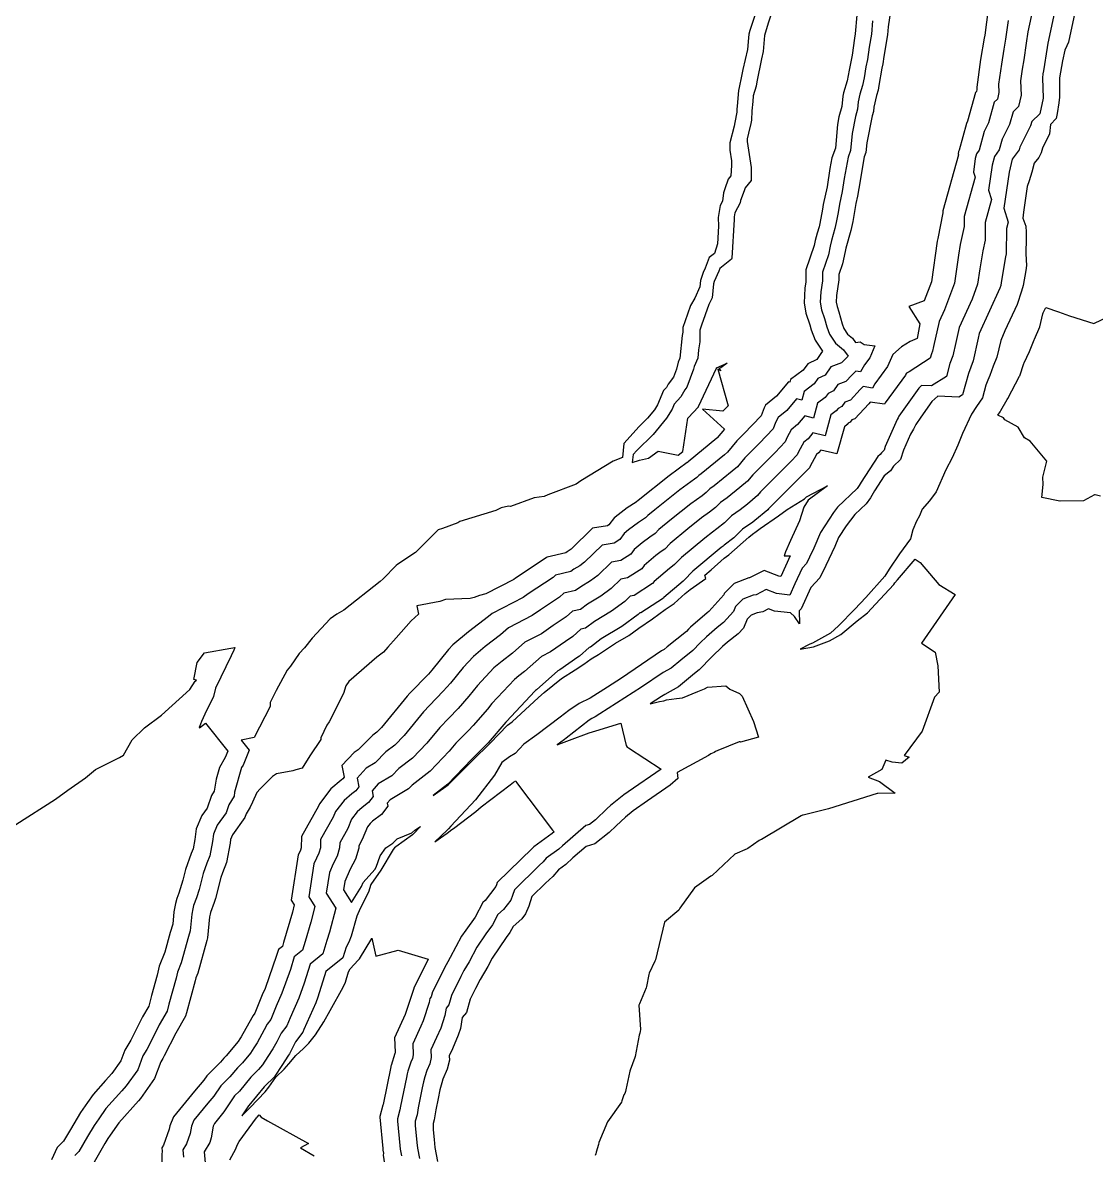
# Model space of a CAD drawing. Header units: inches. Extents: x 808357 to 808943, y 9157055 to 9157847.
# Drawn here: x 808554.6 to 808725.7, y 9157270.5 to 9157450.9 of the extents above; entities that cross this region are included whole.
import ezdxf

# ---------------------------------------------------------------- set-up
doc = ezdxf.new("R2010")
doc.units = ezdxf.units.IN
doc.header["$MEASUREMENT"] = 0

msp = doc.modelspace()

# ---------------------------------------------------------------- linework, layer by layer
for points, elevation in [([(808672.37, 9157455.45), (808670.48, 9157449.67), (808670.3, 9157449.08), (808670.26, 9157448.51), (808670.09, 9157446.63), (808669.34, 9157443.46), (808669.11, 9157442.37), (808668.78, 9157440.55), (808668.64, 9157440.07), (808668.45, 9157437.6), (808668.41, 9157437.12), (808668.38, 9157436.65), (808668.09, 9157434.99), (808667.96, 9157434.41), (808667.29, 9157431.77), (808667.28, 9157430.6), (808667.54, 9157428.89), (808667.55, 9157428.15), (808667.44, 9157426.49), (808667.01, 9157425.98), (808666.48, 9157424.42), (808666.24, 9157423.8), (808666.08, 9157422.45), (808665.72, 9157421.79), (808665.43, 9157419.84), (808665.47, 9157418.51), (808665.28, 9157415.69), (808664.8, 9157414.15), (808663.97, 9157413.48), (808663.32, 9157411.81), (808663.03, 9157411.12), (808662.59, 9157409.84), (808662.49, 9157408.83), (808661.69, 9157407.03), (808661.02, 9157405.83), (808660.54, 9157404.45), (808659.77, 9157402.32), (808659.78, 9157401.58), (808659.69, 9157401.04), (808659.29, 9157397.44), (808659.04, 9157396.84), (808658.77, 9157395.72), (808658.27, 9157394.41), (808657.43, 9157393.3), (808657.16, 9157392.8), (808656.69, 9157392.32), (808655.75, 9157390.02), (808655.28, 9157389.25), (808654.17, 9157387.89), (808652.81, 9157386.57), (808650.4, 9157383.88), (808650.17, 9157381.62), (808648.66, 9157381.06), (808643.51, 9157377.92), (808642.78, 9157377.39), (808638.24, 9157375.66), (808637.67, 9157375.4), (808636.1, 9157375.2), (808632.32, 9157373.83), (808631.99, 9157373.86), (808630.83, 9157373.63), (808629.99, 9157373.19), (808624.26, 9157371.42), (808623.91, 9157371.2), (808621.49, 9157370.32), (808620.79, 9157370.1), (808617.75, 9157367.07), (808617.16, 9157366.52), (808614.35, 9157364.64), (808614.1, 9157364.4), (808612.04, 9157362.3), (808611.56, 9157361.9), (808605.76, 9157357.33), (808604.66, 9157356.68), (808603.6, 9157355.92), (808600.72, 9157352.86), (808599.5, 9157351.3), (808598.64, 9157350.39), (808597.24, 9157348.39), (808596.74, 9157347.77), (808594.96, 9157344.5), (808594.03, 9157342.58), (808594.02, 9157341.97), (808591.48, 9157337.02), (808589.37, 9157336.62), (808590.68, 9157335), (808589.69, 9157332.63), (808589.46, 9157332.22), (808588.36, 9157328.3), (808588.26, 9157327.66), (808587.44, 9157326.32), (808586.98, 9157325.04), (808585.56, 9157323.06), (808584.97, 9157321.61), (808584.82, 9157320.47), (808584.42, 9157318.18), (808583.92, 9157317), (808583.32, 9157315.37), (808582.68, 9157312.82), (808582.26, 9157311.49), (808581.82, 9157310.27), (808581.7, 9157309.74), (808581.52, 9157308.86), (808581.26, 9157306.21), (808580.98, 9157305.33), (808579.84, 9157301.15), (808579.25, 9157299.65), (808579.04, 9157298.7), (808577.89, 9157294.53), (808577.61, 9157293.44), (808576.33, 9157291.23), (808574.82, 9157288.24), (808574.36, 9157287.32), (808573.75, 9157286.3), (808572.91, 9157284.1), (808571.06, 9157281.51), (808570.4, 9157280.76), (808567.85, 9157277.9), (808566.71, 9157276.26), (808565.98, 9157275.21), (808564.91, 9157273.45), (808563.54, 9157271.05), (808562.89, 9157270.42)], 2900), ([(808715.97, 9157455.11), (808714.76, 9157449.45), (808714.51, 9157447.62), (808714.1, 9157444.97), (808713.86, 9157443.52), (808713.59, 9157441.62), (808713.69, 9157439.33), (808713.29, 9157437.55), (808712.4, 9157436.69), (808711.85, 9157434.7), (808710.65, 9157432.32), (808710.18, 9157430.64), (808709.44, 9157429.59), (808709.08, 9157428.19), (808708.51, 9157424.22), (808708.99, 9157422.71), (808707.98, 9157419.06), (808707.94, 9157416.25), (808707.6, 9157414.58), (808707.12, 9157411.69), (808706.76, 9157409.22), (808705.88, 9157406.87), (808703.81, 9157402.34), (808703.27, 9157399.97), (808702.79, 9157397.81), (808702.35, 9157396.59), (808701.77, 9157394.54), (808699.43, 9157393.03), (808697.83, 9157393.1), (808697.39, 9157392.7), (808694.48, 9157388.6), (808694.21, 9157388.2), (808694.09, 9157387.94), (808693.93, 9157387.68), (808692.03, 9157383.39), (808691.85, 9157382.82), (808691.42, 9157382.4), (808691.23, 9157382.1), (808690.84, 9157381.81), (808688.19, 9157377.69), (808687.89, 9157377.15), (808687.54, 9157376.68), (808684.45, 9157373.71), (808683.8, 9157372.88), (808681.74, 9157369.66), (808680.64, 9157367.18), (808679.96, 9157365.73), (808679.48, 9157364.77), (808678.8, 9157364.02), (808677.64, 9157361.53), (808676.81, 9157359.7), (808674.73, 9157359.94), (808673.08, 9157360.59), (808671.45, 9157359.77), (808670.97, 9157359.68), (808669.33, 9157359.04), (808668.19, 9157357.9), (808667.86, 9157357.1), (808666.27, 9157355.32), (808665.27, 9157354.55), (808663.57, 9157353.07), (808662.56, 9157352.09), (808661.36, 9157350.86), (808659.45, 9157349.33), (808657.93, 9157348.08), (808656.63, 9157347.37), (808653.21, 9157345.02), (808646.56, 9157340.81), (808645.8, 9157340.31), (808645.3, 9157340.07), (808644.84, 9157339.76), (808641.2, 9157336.92), (808640.9, 9157336.7), (808639.75, 9157335.85), (808640.85, 9157336.26), (808641.74, 9157336.6), (808644.83, 9157337.78), (808645.89, 9157338.07), (808649.9, 9157339.3), (808650.75, 9157335.77), (808650.93, 9157335.49), (808651.12, 9157335.37), (808656.31, 9157331.96), (808651.08, 9157328.36), (808650.4, 9157327.89), (808648.24, 9157326.18), (808647.74, 9157325.7), (808645.87, 9157323.91), (808644.9, 9157323.16), (808644.34, 9157322.98), (808640.62, 9157319.79), (808640.03, 9157319.26), (808637.99, 9157317.78), (808637.5, 9157317.2), (808636.86, 9157316.61), (808632.95, 9157312.78), (808632.66, 9157311.85), (808632.35, 9157311.11), (808631.19, 9157309.61), (808630.32, 9157308.82), (808629.44, 9157307.19), (808628.41, 9157305.76), (808626.97, 9157303.62), (808625.71, 9157301.26), (808624.89, 9157299.89), (808624.41, 9157298.94), (808622.9, 9157295.92), (808622.49, 9157294.46), (808622.04, 9157293.93), (808621.85, 9157292.74), (808621.2, 9157290.74), (808620.54, 9157289.24), (808619.64, 9157287.25), (808619.7, 9157286.03), (808619.48, 9157285.04), (808618.99, 9157283.97), (808618.66, 9157282.94), (808618.45, 9157282.17), (808618.26, 9157281.19), (808617.6, 9157278.01), (808617.42, 9157276.91), (808617.14, 9157275.91), (808617.14, 9157275.21), (808617.41, 9157272.5), (808617.49, 9157271.58), (808617.81, 9157269.93)], 2914), ([(808719.62, 9157455.6), (808717.92, 9157447.64), (808717.82, 9157446.97), (808717.25, 9157443.23), (808717.17, 9157442.75), (808717.08, 9157442.12), (808717.22, 9157438.88), (808716.66, 9157436.36), (808715.38, 9157435.14), (808715.2, 9157434.45), (808713.48, 9157431.05), (808713.37, 9157430.66), (808712.28, 9157429.14), (808711.77, 9157427.11), (808710.94, 9157421.33), (808711.64, 9157419.14), (808711.36, 9157418.12), (808711.3, 9157414.07), (808711.21, 9157413.61), (808710.52, 9157409.5), (808710.45, 9157409.03), (808710.29, 9157408.59), (808707, 9157401.39), (808706.82, 9157400.62), (808706.02, 9157397.04), (808705.29, 9157395.01), (808704.33, 9157391.62), (808703.75, 9157391.25), (808700.39, 9157391.39), (808699.46, 9157390.56), (808697.7, 9157388.07), (808696.9, 9157386.9), (808696.53, 9157386.12), (808696.08, 9157385.37), (808694.93, 9157382.79), (808694.46, 9157381.31), (808693.37, 9157380.24), (808692.89, 9157379.48), (808691.87, 9157378.73), (808690.33, 9157376.32), (808689.71, 9157375.21), (808688.99, 9157374.25), (808687.2, 9157372.53), (808685.8, 9157370.73), (808684.61, 9157368.87), (808683.98, 9157367.44), (808682.58, 9157364.45), (808681.59, 9157362.48), (808680.19, 9157360.92), (808678.61, 9157357.52), (808678.31, 9157357.18), (808678.36, 9157355.14), (808677.55, 9157356.29), (808676.96, 9157356.86), (808674.36, 9157357.17), (808673.44, 9157357.54), (808672.51, 9157357.07), (808671.64, 9157356.9), (808670.69, 9157356.53), (808670.02, 9157355.87), (808669.43, 9157354.43), (808668.62, 9157353.53), (808666.89, 9157352.2), (808666.12, 9157351.53), (808664.42, 9157349.89), (808662.38, 9157347.8), (808661.64, 9157347.2), (808659.08, 9157345.11), (808656.89, 9157343.9), (808656.39, 9157343.56), (808654.56, 9157342.4), (808656.05, 9157342.77), (808656.74, 9157342.89), (808657.16, 9157343.04), (808658.79, 9157343.22), (808659.74, 9157343.33), (808662.15, 9157344.33), (808663.24, 9157344.77), (808663.73, 9157345.06), (808666.65, 9157345.28), (808667.27, 9157344.71), (808668.82, 9157344.05), (808669.22, 9157343.63), (808671.05, 9157339.57), (808671.82, 9157337.09), (808668.98, 9157336.26), (808668.9, 9157336.31), (808668.77, 9157336.33), (808665.36, 9157334.93), (808664.99, 9157334.8), (808664.75, 9157334.64), (808664.24, 9157334.43), (808663.86, 9157334.16), (808658.9, 9157331.47), (808658.98, 9157330.47), (808657.74, 9157329.41), (808654.17, 9157326.95), (808651.89, 9157325.36), (808650.62, 9157324.35), (808649.18, 9157322.93), (808648.06, 9157321.87), (808645.73, 9157320.08), (808644.39, 9157319.65), (808642.27, 9157317.83), (808641.11, 9157316.79), (808639.96, 9157315.95), (808639.05, 9157314.89), (808637.88, 9157313.81), (808635.69, 9157311.67), (808635.23, 9157310.15), (808634.72, 9157308.94), (808634.11, 9157308.15), (808632.72, 9157306.89), (808632.22, 9157305.97), (808631.65, 9157305.17), (808629.4, 9157301.85), (808628.7, 9157300.55), (808627.48, 9157298.49), (808626.75, 9157297.06), (808625.89, 9157295.34), (808625.28, 9157293.2), (808624.63, 9157292.43), (808624.35, 9157290.68), (808624, 9157289.59), (808623.05, 9157287.42), (808622.54, 9157286.3), (808622.58, 9157285.61), (808622.25, 9157284.18), (808621.54, 9157282.61), (808621.35, 9157282.03), (808621.04, 9157280.91), (808620.77, 9157279.5), (808620.4, 9157277.73), (808620.14, 9157276.12), (808619.98, 9157275.54), (808619.98, 9157274.54), (808620.13, 9157272.98), (808620.25, 9157271.72), (808620.68, 9157269.49)], 2916), ([(808692.91, 9157453.1), (808692.51, 9157450.26), (808692.4, 9157448.96), (808691.81, 9157445.5), (808691.65, 9157444.33), (808691.5, 9157443.64), (808691.02, 9157440.87), (808690.88, 9157440.13), (808690.64, 9157439.32), (808690.2, 9157437.45), (808690.14, 9157436.75), (808689.95, 9157436.04), (808689.08, 9157431.78), (808688.95, 9157430.2), (808688.7, 9157429.54), (808687.8, 9157424.51), (808687.62, 9157423.28), (808687.36, 9157422.09), (808687.05, 9157420.16), (808686.87, 9157419.23), (808686.56, 9157417.79), (808685.78, 9157414.98), (808685.64, 9157414.45), (808685.23, 9157412.46), (808684.65, 9157410.78), (808684.65, 9157409.96), (808684.29, 9157407.43), (808684.23, 9157406.4), (808684.36, 9157405.67), (808684.64, 9157404.84), (808685.17, 9157402.91), (808685.45, 9157402.18), (808686.02, 9157401.29), (808686.83, 9157400.66), (808687.32, 9157399.94), (808688.05, 9157400.08), (808688.69, 9157399.61), (808690.4, 9157399.41), (808689.58, 9157397.53), (808688.74, 9157396.37), (808688.07, 9157395.28), (808687.34, 9157395.39), (808686.71, 9157394.74), (808685.78, 9157393.73), (808684.48, 9157393.26), (808683.79, 9157392.25), (808682.92, 9157391.83), (808682.48, 9157391.21), (808681.24, 9157390.29), (808680.6, 9157387.92), (808679.2, 9157388.26), (808678.05, 9157386.88), (808677.02, 9157386.03), (808676.38, 9157384.86), (808676.11, 9157384.12), (808674.5, 9157382.45), (808670.91, 9157378.87), (808670.09, 9157377.88), (808668.85, 9157376.84), (808666.82, 9157375.18), (808665.8, 9157374.48), (808664.96, 9157373.64), (808664.03, 9157372.91), (808662.76, 9157372), (808660.6, 9157370.28), (808657.78, 9157367.94), (808656.93, 9157367.05), (808656.32, 9157366.65), (808655.47, 9157366.01), (808653.61, 9157364.41), (808653.23, 9157363.9), (808650.97, 9157362.44), (808649.9, 9157362.26), (808648.37, 9157360.77), (808646.72, 9157359.56), (808644.6, 9157358.28), (808643.48, 9157357.44), (808642.17, 9157357.13), (808641.21, 9157356.24), (808639.09, 9157354.85), (808637.24, 9157353.55), (808634.62, 9157352.2), (808632.64, 9157350.46), (808630.98, 9157349.19), (808629.67, 9157348.1), (808627.06, 9157345.29), (808625.68, 9157343.6), (808623.99, 9157341.66), (808622.49, 9157340.11), (808621.03, 9157338.63), (808618.96, 9157336.1), (808616.68, 9157333.75), (808614.54, 9157332.07), (808613.4, 9157330.92), (808611.24, 9157329.62), (808610.26, 9157328.55), (808610.44, 9157327.62), (808609.7, 9157326.67), (808608.68, 9157325.85), (808607.88, 9157325.16), (808606.98, 9157324.01), (808606.37, 9157322.55), (808605.1, 9157320.27), (808605.08, 9157319.43), (808604.69, 9157318.11), (808604.08, 9157316.92), (808603.46, 9157315.5), (808602.95, 9157312.2), (808604.46, 9157309.81), (808603.46, 9157305.99), (808603.07, 9157304.66), (808602.4, 9157302.54), (808600.37, 9157300.9), (808599.43, 9157297.88), (808598.6, 9157295.51), (808597.18, 9157292.36), (808596.66, 9157291.09), (808595.79, 9157289.94), (808595.08, 9157288.54), (808594.44, 9157287.4), (808593.66, 9157286.2), (808592.82, 9157284.9), (808592.17, 9157284.11), (808590.93, 9157282.89), (808589.11, 9157280.68), (808588.35, 9157279.94), (808586.65, 9157277.38), (808586.19, 9157276.84), (808585.14, 9157275.55), (808584.95, 9157275.1), (808584.64, 9157273.24), (808584.38, 9157272.52), (808583.48, 9157271.02), (808583.65, 9157269.24)], 2908), ([(808722.57, 9157453.99), (808721.23, 9157447.81), (808720.98, 9157447.2), (808720.64, 9157446.53), (808720.3, 9157444.84), (808719.8, 9157442.09), (808719.81, 9157441.2), (808719.79, 9157439.02), (808719.68, 9157438.12), (808719.41, 9157436.43), (808719.28, 9157435.61), (808718.38, 9157434.69), (808718.22, 9157433.18), (808717.12, 9157430.9), (808716.88, 9157430.16), (808716.49, 9157429.41), (808715.77, 9157428.5), (808715.38, 9157427.09), (808714.95, 9157425.68), (808714.64, 9157424.78), (808714.05, 9157420.7), (808713.94, 9157419.77), (808714.46, 9157418.46), (808714.51, 9157417.54), (808714.49, 9157416.57), (808714.45, 9157414.05), (808714.55, 9157412.23), (808714.42, 9157411.4), (808714, 9157409.03), (808713.73, 9157408.11), (808713.07, 9157406), (808711.09, 9157401.82), (808710.45, 9157400.28), (808709.83, 9157397.63), (808709.25, 9157396.16), (808708.72, 9157394.67), (808708.36, 9157393.96), (808708.09, 9157393.14), (808707.51, 9157391.16), (808706.59, 9157389.76), (808705.78, 9157388.51), (808704.33, 9157385.44), (808703.58, 9157383.6), (808702.7, 9157381.57), (808701.67, 9157379.64), (808700.15, 9157376.16), (808699.09, 9157374.71), (808697.93, 9157373.38), (808697.47, 9157372.35), (808697.03, 9157371.47), (808696.43, 9157370.13), (808696.06, 9157368.66), (808694.31, 9157366.26), (808692.68, 9157363.83), (808691.98, 9157362.74), (808688.92, 9157359.31), (808687.2, 9157357.47), (808684.57, 9157354.82), (808683.33, 9157353.67), (808680.42, 9157352.06), (808680.04, 9157351.91), (808678.47, 9157351.12), (808680.61, 9157351.49), (808683.13, 9157352.45), (808684.98, 9157353.45), (808687.57, 9157355.62), (808689.19, 9157356.88), (808690.5, 9157358.28), (808693.39, 9157361.42), (808693.57, 9157361.67), (808693.97, 9157362.13), (808696.81, 9157365.45), (808697.6, 9157364.92), (808700.6, 9157361.42), (808703.2, 9157359.78), (808697.83, 9157352.06), (808699.98, 9157350.63), (808700.43, 9157348.46), (808700.62, 9157344.27), (808699.91, 9157343.47), (808697.92, 9157338.02), (808695.03, 9157334.18), (808695.83, 9157333.91), (808694.69, 9157332.91), (808693.15, 9157333.1), (808692.15, 9157333.4), (808691.51, 9157331.91), (808689.3, 9157330.69), (808691.12, 9157330.01), (808693.62, 9157328.16), (808690.86, 9157328.12), (808690.77, 9157328.1), (808682.99, 9157325.66), (808682.77, 9157325.6), (808682.59, 9157325.55), (808678.94, 9157324.67), (808678.85, 9157324.64), (808678.75, 9157324.6), (808678.65, 9157324.56), (808672.3, 9157320.77), (808672.13, 9157320.7), (808671.95, 9157320.63), (808670.15, 9157319.33), (808670.02, 9157319.27), (808668.08, 9157318.46), (808668.05, 9157318.45), (808664.46, 9157315.04), (808664.23, 9157314.91), (808661.66, 9157313.06), (808659.28, 9157309.82), (808659.18, 9157309.64), (808659.12, 9157309.54), (808656.85, 9157307.58), (808656.85, 9157307.58), (808655.42, 9157301.61), (808655.34, 9157301.39), (808654.41, 9157299.46), (808654.38, 9157299.29), (808653.97, 9157297.38), (808653.95, 9157297.15), (808652.85, 9157294.61), (808652.79, 9157294.39), (808653.01, 9157290.49), (808652.98, 9157290.19), (808652.9, 9157289.91), (808652.83, 9157289.63), (808652.19, 9157286.23), (808652.11, 9157286.02), (808651.41, 9157284.02), (808651.33, 9157283.85), (808650.68, 9157280.89), (808650.64, 9157280.65), (808650.58, 9157280.47), (808650.51, 9157280.29), (808650.4, 9157280.1), (808650.07, 9157279.16), (808650.01, 9157278.95), (808647.77, 9157275.82), (808646.41, 9157272.5), (808646.33, 9157272.2), (808645.99, 9157270.99), (808645.92, 9157270.71), (808645.79, 9157270.41)], 2918), ([(808674.11, 9157453.03), (808673.38, 9157450.8), (808672.8, 9157448.84), (808672.65, 9157446.97), (808672.59, 9157446.29), (808672.32, 9157445.14), (808671.57, 9157441.49), (808671.44, 9157440.81), (808671, 9157439.27), (808670.93, 9157438.34), (808670.78, 9157436.84), (808670.7, 9157435.39), (808670.6, 9157434.82), (808670.25, 9157433.32), (808670.02, 9157432.4), (808670.02, 9157431.99), (808670.67, 9157427.84), (808670.67, 9157426.04), (808670.65, 9157425.74), (808669.69, 9157424.57), (808669.54, 9157424.13), (808668.95, 9157422.57), (808668.91, 9157422.19), (808668.05, 9157420.6), (808667.95, 9157419.96), (808667.97, 9157419.53), (808667.57, 9157413.41), (808667.52, 9157413.24), (808665.67, 9157411.76), (808665.51, 9157411.34), (808664.79, 9157409.66), (808664.66, 9157409.29), (808664.44, 9157407.07), (808664.16, 9157406.44), (808663.92, 9157406.02), (808662.77, 9157402.69), (808662.49, 9157401.91), (808662.5, 9157400.08), (808662.29, 9157398.76), (808662.15, 9157397.44), (808661.59, 9157396.11), (808661.49, 9157395.7), (808660.39, 9157392.82), (808660.09, 9157392.43), (808659.46, 9157391.27), (808658.39, 9157390.13), (808658.06, 9157389.33), (808657.15, 9157387.87), (808655.04, 9157385.28), (808652.46, 9157382.76), (808651.86, 9157382.09), (808651.73, 9157380.86), (808652.86, 9157381.19), (808654.33, 9157381.55), (808655.84, 9157382.66), (808659.01, 9157381.99), (808659.78, 9157382.6), (808660.58, 9157387.88), (808660.61, 9157387.91), (808660.63, 9157387.94), (808662.26, 9157389.71), (808662.28, 9157389.74), (808665.16, 9157395.88), (808665.17, 9157395.9), (808665.17, 9157395.91), (808666.87, 9157396.65), (808665.86, 9157395.94), (808665.54, 9157395.79), (808665.84, 9157395.44), (808665.35, 9157395.71), (808667.02, 9157389.87), (808666.16, 9157389.03), (808662.89, 9157389.34), (808666.41, 9157386.13), (808665.27, 9157384.75), (808665.22, 9157384.7), (808660.61, 9157380.92), (808660.57, 9157380.89), (808660.52, 9157380.85), (808660.48, 9157380.81), (808657.59, 9157378.73), (808652.65, 9157374.8), (808652.39, 9157374.59), (808652.32, 9157374.51), (808650.9, 9157373.59), (808648.97, 9157372.14), (808648.87, 9157372.05), (808648, 9157370.88), (808647.79, 9157370.75), (808645.39, 9157370.35), (808641.97, 9157367.01), (808641.69, 9157366.81), (808641.34, 9157366.59), (808641.15, 9157366.45), (808638.15, 9157365.74), (808638.02, 9157365.63), (808633.13, 9157362.41), (808632.84, 9157362.21), (808628.41, 9157359.93), (808627.38, 9157359.67), (808626.51, 9157359.33), (808625.88, 9157359.18), (808621.96, 9157359), (808621.05, 9157358.68), (808617.37, 9157358.01), (808617.63, 9157356.66), (808616.47, 9157355.61), (808614.08, 9157352.92), (808612.77, 9157351.4), (808612.08, 9157350.63), (808610.99, 9157349.82), (808606.56, 9157345.93), (808606.1, 9157345.27), (808605.71, 9157344.02), (808603.41, 9157339.5), (808603.04, 9157338.98), (808602.11, 9157336.97), (808602.09, 9157336.68), (808600.34, 9157334.09), (808599.11, 9157332.15), (808598.11, 9157331.86), (808597.62, 9157331.74), (808595.02, 9157331.21), (808594.4, 9157330.8), (808592.41, 9157328.86), (808591.87, 9157328.27), (808591.18, 9157326.72), (808590.85, 9157325.92), (808590.21, 9157324.88), (808590, 9157324.3), (808588, 9157321.5), (808587.7, 9157320.77), (808587.62, 9157320.2), (808587.07, 9157317.09), (808586.4, 9157315.47), (808586.13, 9157314.72), (808585.28, 9157311.37), (808585.08, 9157310.73), (808584.5, 9157309.15), (808584.44, 9157308.9), (808584.36, 9157308.47), (808584.03, 9157305.12), (808583.9, 9157304.71), (808582.47, 9157299.47), (808582.18, 9157298.73), (808582.08, 9157298.27), (808580.66, 9157293.14), (808580.53, 9157292.63), (808578.97, 9157289.94), (808577.14, 9157286.31), (808576.91, 9157285.86), (808576.61, 9157285.36), (808575.59, 9157282.68), (808573.34, 9157279.53), (808573.02, 9157279.16), (808569.9, 9157275.66), (808568.5, 9157273.65), (808568.16, 9157273.16), (808567.65, 9157272.32), (808565.96, 9157269.39)], 2902), ([(808687.5, 9157452.12), (808687.25, 9157449.14), (808687.13, 9157448.46), (808686.76, 9157445.74), (808686.42, 9157444.13), (808686.29, 9157443.36), (808685.94, 9157441.62), (808685.38, 9157439.7), (808685.26, 9157439.18), (808685.11, 9157437.53), (808684.66, 9157435.88), (808684.42, 9157434.66), (808684.09, 9157430.93), (808683.5, 9157429.36), (808683.19, 9157427.65), (808682.77, 9157424.73), (808682.15, 9157421.92), (808682.03, 9157421.19), (808681.59, 9157418.91), (808681.48, 9157418.4), (808681.2, 9157417.39), (808680.88, 9157416.18), (808680.72, 9157415.42), (808679.39, 9157411.54), (808679.39, 9157409.64), (808679.24, 9157408.63), (808679.09, 9157406.29), (808679.38, 9157404.64), (808680.02, 9157402.77), (808680.23, 9157401.99), (808680.88, 9157400.34), (808682.01, 9157398.59), (808681.79, 9157398.22), (808681.12, 9157397.26), (808679.7, 9157396.55), (808678.97, 9157395.54), (808676.95, 9157394.03), (808676.85, 9157393.65), (808676.62, 9157393.7), (808674.69, 9157391.38), (808672.96, 9157389.95), (808672.75, 9157389.56), (808672.27, 9157388.29), (808669.5, 9157385.4), (808668.37, 9157384.27), (808666.88, 9157382.46), (808666.43, 9157382.08), (808662.68, 9157379.01), (808662.31, 9157378.75), (808662, 9157378.45), (808661.66, 9157378.18), (808659.32, 9157376.49), (808655.3, 9157373.3), (808654.19, 9157372.37), (808653.85, 9157372.02), (808652.71, 9157371.28), (808651.14, 9157370.1), (808650.45, 9157369.5), (808649.75, 9157368.56), (808648.85, 9157367.98), (808646.9, 9157367.65), (808644.1, 9157364.93), (808643.37, 9157364.39), (808642.42, 9157363.82), (808641.93, 9157363.45), (808639.49, 9157362.87), (808639.09, 9157362.5), (808635.12, 9157359.89), (808634.31, 9157359.33), (808629.37, 9157356.78), (808628.79, 9157356.28), (808625.63, 9157353.86), (808623.15, 9157351.78), (808622.44, 9157351.02), (808619.78, 9157347.75), (808619.23, 9157347.13), (808616.29, 9157344.08), (808615.85, 9157343.63), (808611.75, 9157338.63), (808611.03, 9157337.89), (808610.37, 9157337.37), (808608.06, 9157335.06), (808607.41, 9157334.66), (808605.46, 9157332.55), (808605.82, 9157330.7), (808605.62, 9157330.44), (808605.33, 9157330.21), (808603.7, 9157328.82), (808601.88, 9157326.47), (808601.73, 9157326.11), (808599, 9157321.25), (808598.96, 9157319.44), (808598.85, 9157319.06), (808598.68, 9157318.72), (808598.5, 9157318.31), (808597.39, 9157311.12), (808597.86, 9157310.37), (808597.55, 9157309.18), (808596.16, 9157304.39), (808595.96, 9157303.74), (808595.33, 9157303.24), (808595.04, 9157302.31), (808593.2, 9157297.03), (808592.76, 9157296.05), (808591.55, 9157293.11), (808591.29, 9157292.76), (808591.07, 9157292.34), (808589.4, 9157289.36), (808589.16, 9157289), (808588.92, 9157288.61), (808587.01, 9157286.3), (808586.64, 9157285.94), (808586.1, 9157285.28), (808583.93, 9157283.15), (808583.43, 9157282.41), (808581.96, 9157280.69), (808578.61, 9157276.6), (808578.01, 9157275.17), (808577.92, 9157274.65), (808577.02, 9157272.06), (808576.76, 9157271.64), (808576.81, 9157271.13), (808576.77, 9157270.6), (808576.69, 9157265.36)], 2904), ([(808708.45, 9157453.06), (808707.88, 9157448.93), (808707.81, 9157448.44), (808707.24, 9157445.05), (808706.62, 9157440.61), (808706.63, 9157440.23), (808706.57, 9157439.93), (808706.42, 9157439.79), (808705.16, 9157435.19), (808704.99, 9157434.86), (808703.81, 9157430.58), (808703.74, 9157430.48), (808703.71, 9157430.36), (808703.66, 9157429.99), (808703.7, 9157429.86), (808701.23, 9157420.94), (808701.23, 9157420.62), (808700.39, 9157416.5), (808700.32, 9157416.08), (808699.38, 9157409.59), (808698.25, 9157406.59), (808695.79, 9157405.71), (808697.54, 9157402.95), (808697.11, 9157400.58), (808696.02, 9157400.1), (808694.64, 9157399.27), (808693.24, 9157398.05), (808692.41, 9157396.15), (808690.39, 9157393.35), (808689.99, 9157392.7), (808688.5, 9157392.92), (808688.06, 9157392.47), (808686.48, 9157390.76), (808685.6, 9157390.44), (808685.12, 9157389.75), (808684.53, 9157389.46), (808684.23, 9157389.04), (808683.39, 9157388.41), (808682.47, 9157385.06), (808680.48, 9157385.54), (808679.73, 9157384.63), (808679.06, 9157384.07), (808678.2, 9157382.51), (808678.02, 9157382.04), (808677, 9157380.97), (808672.18, 9157376.17), (808671.7, 9157375.59), (808670.06, 9157374.22), (808668.89, 9157373.27), (808667.55, 9157372.34), (808666.44, 9157371.24), (808665.21, 9157370.28), (808664.49, 9157369.76), (808663.26, 9157368.78), (808659.58, 9157365.72), (808658.47, 9157364.56), (808658.12, 9157364.33), (808657.64, 9157363.97), (808655.19, 9157361.87), (808654.97, 9157361.57), (808652.02, 9157359.66), (808651.4, 9157359.56), (808650.51, 9157358.69), (808648.39, 9157357.14), (808645.68, 9157355.51), (808644.26, 9157354.43), (808643.51, 9157354.26), (808642.27, 9157353.1), (808641.08, 9157352.32), (808638.71, 9157350.67), (808637.24, 9157349.91), (808634.56, 9157347.55), (808633.65, 9157346.85), (808632.93, 9157346.26), (808629.36, 9157342.42), (808628.64, 9157341.53), (808626.37, 9157338.92), (808625.6, 9157338.12), (808623.63, 9157336.13), (808622.56, 9157334.83), (808619.5, 9157331.68), (808616.63, 9157329.42), (808616.06, 9157328.85), (808613.16, 9157327.1), (808612.65, 9157326.55), (808612.75, 9157326.08), (808611.74, 9157324.78), (808610.35, 9157323.67), (808609.96, 9157323.34), (808609.53, 9157322.78), (808608.69, 9157320.77), (808608.14, 9157319.79), (808608.14, 9157319.42), (808607.61, 9157317.63), (808606.79, 9157316.03), (808605.94, 9157314.1), (808605.73, 9157312.75), (808607, 9157310.73), (808608.56, 9157313.28), (808608.85, 9157313.9), (808610.7, 9157316), (808610.9, 9157316.35), (808611.56, 9157318.19), (808612.44, 9157319.43), (808613.55, 9157320.2), (808614.26, 9157320.86), (808616.57, 9157321.86), (808617.05, 9157322.24), (808617.95, 9157322.85), (808616.86, 9157321.68), (808616.69, 9157321.52), (808614.05, 9157319.6), (808613.82, 9157319.45), (808613.63, 9157319.16), (808611.63, 9157315.89), (808610.07, 9157313.59), (808609.7, 9157312.38), (808608.36, 9157309.79), (808607.82, 9157308.54), (808606.93, 9157305.35), (808606.57, 9157304.44), (808606.15, 9157303.62), (808605.62, 9157301.94), (808602.89, 9157299.74), (808601.63, 9157295.67), (808601.31, 9157294.75), (808599.4, 9157290.51), (808599.22, 9157290.08), (808598.04, 9157288.53), (808597.08, 9157286.63), (808596.96, 9157286.43), (808595.9, 9157284.79), (808594.77, 9157283.05), (808594.75, 9157283.01), (808593.08, 9157281.36), (808590.62, 9157278.38), (808590.57, 9157278.33), (808589.52, 9157276.76), (808590.81, 9157278.1), (808593.2, 9157280.58), (808593.81, 9157281.32), (808594.92, 9157282.93), (808596.25, 9157284.17), (808596.99, 9157285.05), (808598.12, 9157286.39), (808599.35, 9157287.48), (808600.18, 9157288.35), (808601.24, 9157289.66), (808602.58, 9157291.74), (808603.59, 9157293.51), (808605.67, 9157297.23), (808606.01, 9157298.06), (808606.52, 9157299.7), (808606.78, 9157300.19), (808608.04, 9157301.53), (808608.26, 9157301.79), (808610.23, 9157305.01), (808610.23, 9157305.02), (808610.24, 9157305.03), (808610.88, 9157302.19), (808614.43, 9157303.13), (808619.22, 9157301.69), (808616.92, 9157297.07), (808616.89, 9157296.97), (808616.86, 9157296.94), (808616.85, 9157296.86), (808615.6, 9157293.04), (808615.53, 9157292.89), (808613.84, 9157289.16), (808613.96, 9157286.87), (808613.94, 9157286.78), (808613.89, 9157286.67), (808613.29, 9157284.78), (808613.26, 9157284.68), (808613.24, 9157284.57), (808612, 9157278.58), (808611.99, 9157278.47), (808611.47, 9157276.63), (808611.47, 9157276.56), (808611.96, 9157271.56), (808611.98, 9157271.3), (808612.08, 9157270.82), (808612.01, 9157270.47), (808612.57, 9157266.99)], 2910), ([(808690.01, 9157451.19), (808689.82, 9157449.05), (808689.47, 9157446.98), (808689.21, 9157445.04), (808688.96, 9157443.88), (808688.66, 9157442.12), (808688.41, 9157440.88), (808688.01, 9157439.51), (808687.73, 9157438.31), (808687.62, 9157437.14), (808687.3, 9157435.96), (808686.75, 9157433.22), (808686.52, 9157430.56), (808686.1, 9157429.45), (808685.49, 9157426.08), (808685.19, 9157424.01), (808684.76, 9157422), (808684.54, 9157420.68), (808684.23, 9157419.07), (808684.02, 9157418.09), (808683.49, 9157416.18), (808683.26, 9157415.32), (808682.98, 9157413.94), (808682.02, 9157411.16), (808682.02, 9157409.8), (808681.77, 9157408.03), (808681.66, 9157406.35), (808681.87, 9157405.15), (808682.33, 9157403.8), (808682.7, 9157402.45), (808683.16, 9157401.26), (808684.09, 9157399.83), (808685.4, 9157398.8), (808686.1, 9157397.77), (808685.37, 9157397.01), (808685.09, 9157396.7), (808683.37, 9157396.08), (808682.46, 9157394.76), (808681.31, 9157394.19), (808680.72, 9157393.37), (808679.1, 9157392.16), (808678.72, 9157390.79), (808677.91, 9157390.98), (808676.37, 9157389.13), (808674.99, 9157387.99), (808674.57, 9157387.21), (808674.19, 9157386.21), (808672, 9157383.92), (808669.64, 9157381.57), (808668.49, 9157380.17), (808667.64, 9157379.46), (808664.75, 9157377.1), (808664.06, 9157376.62), (808663.48, 9157376.04), (808662.84, 9157375.55), (808661.04, 9157374.25), (808657.95, 9157371.79), (808655.98, 9157370.16), (808655.39, 9157369.53), (808654.51, 9157368.96), (808653.31, 9157368.06), (808652.03, 9157366.96), (808651.49, 9157366.23), (808649.91, 9157365.21), (808648.4, 9157364.96), (808646.24, 9157362.85), (808645.04, 9157361.97), (808643.51, 9157361.05), (808642.7, 9157360.44), (808640.83, 9157360), (808640.15, 9157359.37), (808637.11, 9157357.37), (808635.78, 9157356.44), (808631.99, 9157354.49), (808630.71, 9157353.37), (808628.3, 9157351.52), (808626.41, 9157349.94), (808624.75, 9157348.15), (808622.73, 9157345.68), (808621.61, 9157344.39), (808619.39, 9157342.1), (808618.44, 9157341.13), (808615.35, 9157337.36), (808613.86, 9157335.82), (808612.45, 9157334.72), (808610.73, 9157332.99), (808609.33, 9157332.14), (808607.86, 9157330.55), (808608.13, 9157329.16), (808607.66, 9157328.55), (808607.01, 9157328.03), (808605.79, 9157326.99), (808604.43, 9157325.24), (808604.05, 9157324.33), (808602.05, 9157320.76), (808602.02, 9157319.43), (808601.77, 9157318.58), (808601.38, 9157317.82), (808600.98, 9157316.91), (808600.17, 9157311.66), (808601.16, 9157310.09), (808600.51, 9157307.59), (808599.62, 9157304.53), (808599.18, 9157303.14), (808597.85, 9157302.07), (808597.24, 9157300.09), (808595.9, 9157296.27), (808594.97, 9157294.2), (808594.11, 9157292.1), (808593.54, 9157291.35), (808593.08, 9157290.44), (808591.92, 9157288.38), (808591.41, 9157287.6), (808590.87, 9157286.76), (808589.59, 9157285.2), (808588.79, 9157284.41), (808587.61, 9157282.98), (808586.14, 9157281.54), (808585.04, 9157279.89), (808584.07, 9157278.76), (808581.87, 9157276.08), (808581.48, 9157275.13), (808581.28, 9157273.94), (808580.7, 9157272.29), (808580.12, 9157271.33), (808580.23, 9157270.19)], 2906), ([(808711.6, 9157451.25), (808711.2, 9157448.28), (808710.95, 9157446.7), (808710.55, 9157444.28), (808710.1, 9157441.11), (808710.16, 9157439.78), (808709.93, 9157438.74), (808709.41, 9157438.24), (808708.51, 9157434.95), (808707.82, 9157433.59), (808706.99, 9157430.61), (808706.59, 9157430.03), (808706.39, 9157429.27), (808706.08, 9157427.11), (808706.35, 9157426.29), (808704.61, 9157420), (808704.59, 9157418.44), (808703.99, 9157415.54), (808703.72, 9157413.89), (808703.07, 9157409.4), (808701.47, 9157405.14), (808700.62, 9157403.28), (808699.73, 9157399.32), (808699.56, 9157398.58), (808699.41, 9157398.16), (808699.21, 9157397.45), (808695.87, 9157395.3), (808695.44, 9157395.04), (808695.32, 9157394.93), (808695.24, 9157394.77), (808692.03, 9157390.34), (808691.9, 9157390.12), (808689.65, 9157390.45), (808689.4, 9157390.2), (808687.18, 9157387.79), (808686.71, 9157387.62), (808686.46, 9157387.25), (808686.14, 9157387.1), (808685.98, 9157386.87), (808685.54, 9157386.54), (808684.34, 9157382.2), (808681.77, 9157382.82), (808681.41, 9157382.38), (808681.09, 9157382.11), (808680.02, 9157380.16), (808679.94, 9157379.96), (808679.5, 9157379.49), (808673.44, 9157373.47), (808673.3, 9157373.3), (808671.27, 9157371.6), (808670.96, 9157371.35), (808669.3, 9157370.21), (808667.92, 9157368.83), (808666.39, 9157367.64), (808666.21, 9157367.52), (808665.91, 9157367.27), (808661.37, 9157363.51), (808660.01, 9157362.07), (808659.92, 9157362.01), (808659.81, 9157361.93), (808656.77, 9157359.32), (808656.71, 9157359.24), (808653.08, 9157356.89), (808652.9, 9157356.86), (808652.64, 9157356.61), (808650.07, 9157354.72), (808646.77, 9157352.73), (808645.04, 9157351.43), (808644.85, 9157351.38), (808643.33, 9157349.97), (808643.07, 9157349.8), (808640.17, 9157347.78), (808639.87, 9157347.62), (808636.48, 9157344.64), (808636.32, 9157344.52), (808636.19, 9157344.41), (808631.67, 9157339.55), (808631.59, 9157339.46), (808628.75, 9157336.19), (808628.7, 9157336.14), (808626.22, 9157333.63), (808626.17, 9157333.57), (808622.32, 9157329.61), (808620.01, 9157327.78), (808622.39, 9157329.48), (808622.49, 9157329.58), (808626.26, 9157333.37), (808626.46, 9157333.58), (808628.86, 9157335.91), (808629.07, 9157336.1), (808631.84, 9157338.98), (808632.57, 9157339.5), (808636.77, 9157343.42), (808637.67, 9157344.2), (808640.45, 9157346.4), (808642.61, 9157347.8), (808644.02, 9157348.72), (808645.16, 9157349.57), (808646.33, 9157350.26), (808649.05, 9157352.03), (808651.16, 9157353.26), (808652.77, 9157354.43), (808654.97, 9157355.95), (808656.96, 9157357.39), (808658.41, 9157358.35), (808660.14, 9157359.97), (808660.93, 9157360.61), (808663.47, 9157362.38), (808663.3, 9157362.91), (808664.28, 9157363.73), (808666.38, 9157365.6), (808667.12, 9157366.11), (808670.32, 9157368.93), (808670.87, 9157369.41), (808671.44, 9157369.85), (808672.11, 9157370.31), (808675.02, 9157372.34), (808676.42, 9157373.36), (808679.17, 9157375.06), (808679.5, 9157375.38), (808682.85, 9157377.1), (808679.75, 9157374.85), (808679.08, 9157373.7), (808678.39, 9157371.56), (808676.92, 9157368.43), (808676.15, 9157366.62), (808675.92, 9157365.98), (808676.89, 9157365.97), (808675.39, 9157362.68), (808675.09, 9157362.71), (808672.73, 9157363.65), (808670.39, 9157362.47), (808670.29, 9157362.45), (808667.98, 9157361.55), (808666.36, 9157359.94), (808666.29, 9157359.76), (808663.92, 9157357.11), (808663.65, 9157356.91), (808661.01, 9157354.6), (808660.7, 9157354.3), (808660.34, 9157353.93), (808657.26, 9157351.45), (808656.78, 9157351.06), (808656.37, 9157350.84), (808650.03, 9157346.49), (808647.78, 9157345.06), (808645.03, 9157343.29), (808643.27, 9157342.42), (808641.63, 9157341.34), (808640.22, 9157340.24), (808636.52, 9157337.47), (808634.46, 9157335.96), (808633.06, 9157334.46), (808632.18, 9157333.92), (808630.93, 9157333.02), (808629.75, 9157331), (808626.72, 9157327.09), (808622.8, 9157322.9), (808622.44, 9157322.49), (808622.23, 9157322.27), (808620.27, 9157320.4), (808622.2, 9157321.79), (808622.97, 9157322.36), (808623.25, 9157322.55), (808626.79, 9157325.26), (808627.63, 9157325.97), (808632.28, 9157329.51), (808632.8, 9157329.9), (808633.16, 9157330.1), (808633.29, 9157329.84), (808638.99, 9157322.26), (808639.28, 9157322.01), (808638.96, 9157321.74), (808638.95, 9157321.73), (808636.03, 9157319.62), (808635.94, 9157319.51), (808635.83, 9157319.41), (808630.2, 9157313.9), (808630.1, 9157313.55), (808629.99, 9157313.28), (808628.27, 9157311.06), (808627.93, 9157310.75), (808626.66, 9157308.4), (808625.18, 9157306.34), (808624.53, 9157305.38), (808622.71, 9157301.97), (808622.31, 9157301.29), (808622.07, 9157300.83), (808619.91, 9157296.49), (808619.69, 9157295.72), (808619.45, 9157295.43), (808619.35, 9157294.8), (808618.4, 9157291.89), (808618.04, 9157291.06), (808616.74, 9157288.21), (808616.83, 9157286.45), (808616.71, 9157285.91), (808616.44, 9157285.32), (808615.97, 9157283.86), (808615.85, 9157283.43), (808615.75, 9157282.88), (808614.8, 9157278.3), (808614.7, 9157277.69), (808614.31, 9157276.27), (808614.31, 9157275.89), (808614.68, 9157272.03), (808614.74, 9157271.44), (808614.94, 9157270.38)], 2912), ([(808726.36, 9157375.45), (808725.51, 9157375.67), (808725.39, 9157375.7), (808723.65, 9157374.74), (808719.93, 9157374.67), (808719.83, 9157374.7), (808716.99, 9157375.27), (808717.22, 9157377.35), (808717.16, 9157378.51), (808717.8, 9157381.04), (808715.12, 9157384.24), (808714.24, 9157384.77), (808713.23, 9157386.44), (808711.11, 9157387.63), (808710.87, 9157387.97), (808709.95, 9157388.37), (808710.35, 9157388.92), (808710.47, 9157389.13), (808711.48, 9157390.85), (808711.57, 9157391.03), (808713.45, 9157394.6), (808713.46, 9157394.63), (808714.13, 9157396.59), (808714.18, 9157396.72), (808715.02, 9157398.53), (808715.75, 9157400.35), (808715.8, 9157400.47), (808716.65, 9157402.47), (808717.17, 9157404.52), (808717.22, 9157404.66), (808717.64, 9157405.51), (808719.62, 9157404.82), (808721.42, 9157404.18), (808725.26, 9157402.97), (808727.83, 9157404.2)], 2918), ([(808553.5, 9157323.18), (808559.79, 9157327.2), (808561.8, 9157328.66), (808564.58, 9157330.58), (808566.18, 9157331.91), (808570.01, 9157333.85), (808570.66, 9157334.23), (808572.04, 9157336.65), (808574, 9157338.59), (808576.7, 9157340.58), (808581.24, 9157344.66), (808582.06, 9157345.98), (808582.26, 9157346.18), (808581.86, 9157346.26), (808582.39, 9157348.98), (808583.53, 9157350.51), (808587.73, 9157351.28), (808588.39, 9157351.36), (808588.16, 9157350.8), (808587.97, 9157350.42), (808587.8, 9157350.01), (808585.33, 9157344.86), (808585, 9157343.54), (808583.63, 9157340.73), (808583.09, 9157339.56), (808582.91, 9157339.16), (808582.72, 9157338.63), (808582.78, 9157338.58), (808583.69, 9157339.29), (808587.28, 9157334.86), (808586.86, 9157333.86), (808585.95, 9157332.26), (808585.42, 9157330.36), (808585.12, 9157328.5), (808584.68, 9157327.77), (808583.96, 9157325.78), (808583.13, 9157324.62), (808582.25, 9157322.45), (808582.02, 9157320.75), (808581.76, 9157319.28), (808581.44, 9157318.52), (808580.52, 9157316.01), (808580.08, 9157314.28), (808579.45, 9157312.25), (808579.13, 9157311.38), (808578.95, 9157310.57), (808578.69, 9157309.25), (808578.49, 9157307.3), (808578.06, 9157305.95), (808577.21, 9157302.83), (808576.32, 9157300.57), (808576.01, 9157299.14), (808575.12, 9157295.92), (808574.69, 9157294.25), (808573.68, 9157292.52), (808572.5, 9157290.18), (808571.8, 9157288.79), (808570.88, 9157287.24), (808570.23, 9157285.52), (808568.78, 9157283.49), (808567.78, 9157282.36), (808565.81, 9157280.14), (808564.92, 9157278.87), (808563.81, 9157277.27), (808562.18, 9157274.57), (808561.11, 9157272.71), (808560.1, 9157271.73), (808559.17, 9157269.72)], 2898), ([(808587.61, 9157269.73), (808588.57, 9157271.52), (808588.78, 9157272.08), (808589.09, 9157272.69), (808590.69, 9157274.86), (808591.82, 9157276.42), (808591.88, 9157276.48), (808591.93, 9157276.53), (808592.24, 9157276.91), (808592.59, 9157276.53), (808593.58, 9157275.95), (808600.15, 9157272.32), (808598.84, 9157271.65), (808601.03, 9157270.38)], 2908)]:
    msp.add_lwpolyline(points, dxfattribs=dict(elevation=elevation))

doc.saveas('drawing.dxf')
